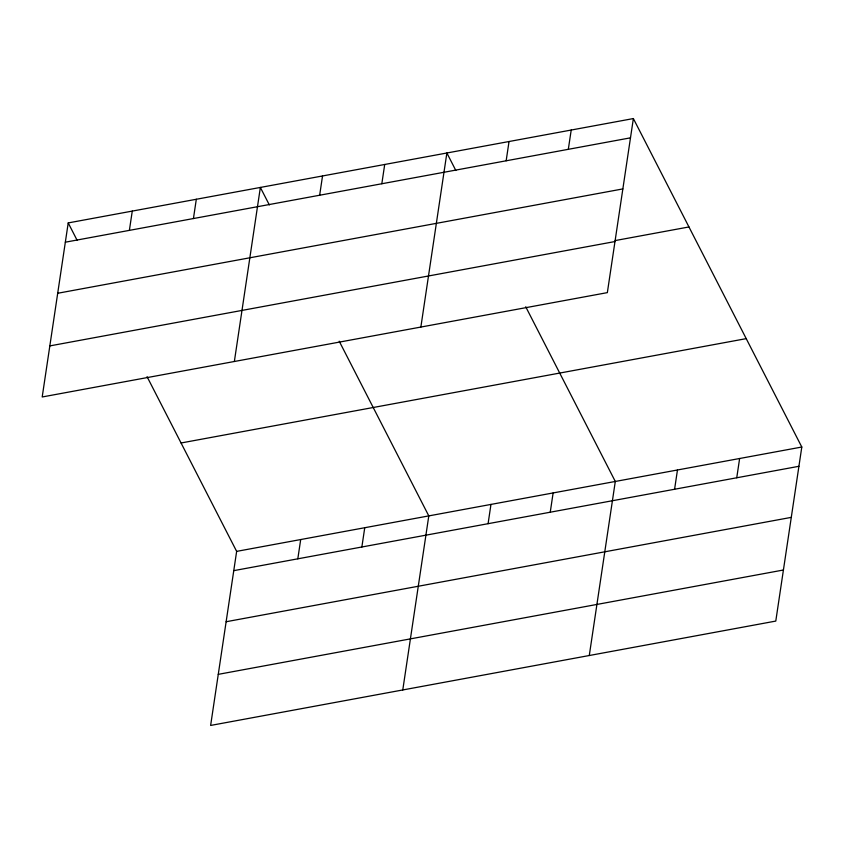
<?xml version="1.0" encoding="UTF-8"?>
<svg xmlns="http://www.w3.org/2000/svg" width="844" height="844" viewBox="0 0 844 844"><rect width="100%" height="100%" fill="white"/><g stroke="black" fill="none" stroke-linecap="round" stroke-linejoin="round"><path stroke-width="1.27" d="M68.216 222.922L42.2 396.975L607.353 292.625L633.369 118.561L68.216 222.922L77.173 240.403M129.385 230.37L132.265 211.095M193.434 218.543L196.314 199.268M234.358 361.496L260.363 187.442L269.331 204.923M147.056 376.677L236.647 551.375L210.631 725.439L775.784 621.078L801.8 447.025L633.369 118.561M319.654 195.238L322.535 175.953M297.816 558.823L300.696 539.548M381.826 183.749L384.706 164.475M361.865 546.996L364.745 527.722M420.861 327.061L446.866 152.996L455.834 170.477M402.778 689.959L428.794 515.895L339.214 341.198M506.157 160.793L509.037 141.518M488.085 523.691L490.965 504.417M568.318 149.314L571.209 130.039M550.246 512.213L553.126 492.938M589.281 655.524L615.297 481.46L525.717 306.762M674.588 489.256L677.468 469.981M736.749 477.778L739.629 458.503M65.336 242.196L630.489 137.836M57.698 293.269L622.861 188.919M615.128 240.582L688.957 226.952M49.838 345.903L614.991 241.542M181.059 442.984L746.223 338.634M236.647 551.375L801.8 447.025M233.756 570.649L798.92 466.299M226.129 621.733L791.282 517.372M218.258 674.356L783.422 570.006"/></g></svg>
